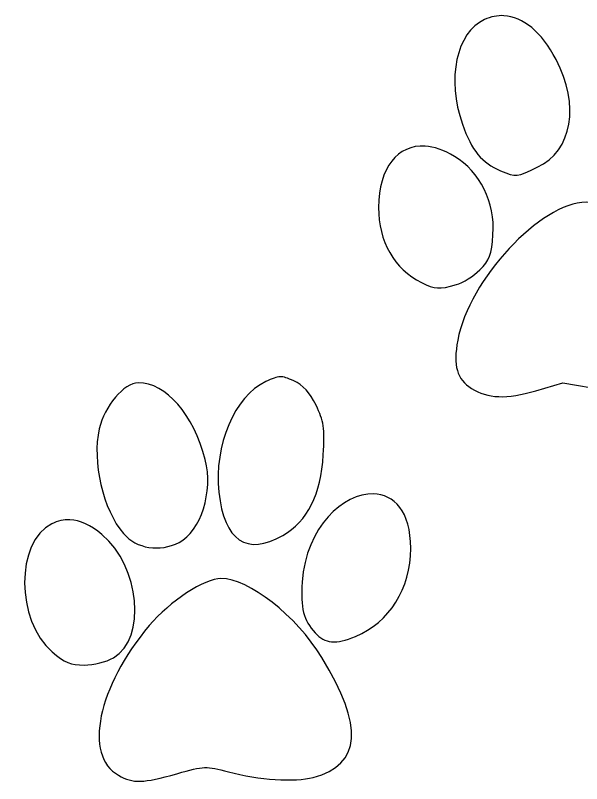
# Model space of a CAD drawing. Header units: centimetres. Extents: x -14.4 to 14.2, y -13.9 to 11.8.
# Drawn here: x -14.39 to -4.67, y -3.25 to 9.95 of the extents above; entities that cross this region are included whole.
import ezdxf

# ---------------------------------------------------------------- set-up
doc = ezdxf.new("R2010")
doc.units = ezdxf.units.CM
doc.header["$MEASUREMENT"] = 0
doc.layers.add('Layer 1', color=7, linetype='Continuous')

msp = doc.modelspace()

# ---------------------------------------------------------------- linework, layer by layer
at = {"layer": 'Layer 1'}
for points, knots in [([(-6.00567, 9.94237), (-5.67617, 9.92564), (-5.35904, 9.66354), (-5.11016, 9.19102), (-5.11016, 9.19102), (-4.69553, 8.4038), (-4.82986, 7.62856), (-5.43195, 7.3389), (-5.43195, 7.3389), (-5.78782, 7.16769), (-5.78247, 7.16636), (-6.06283, 7.28033), (-6.06283, 7.28033), (-6.38031, 7.40939), (-6.55775, 7.62641), (-6.71699, 8.08016), (-6.71699, 8.08016), (-6.98984, 8.85762), (-6.82107, 9.65705), (-6.33804, 9.87573), (-6.33804, 9.87573), (-6.22788, 9.9256), (-6.1155, 9.94796), (-6.00567, 9.94238), (-6.00567, 9.94238), (-6.00567, 9.94238), (-6.00567, 9.94237), (-6.00567, 9.94237)], [0, 0, 0, 0, 0.125, 0.125, 0.125, 0.125, 0.25, 0.25, 0.25, 0.25, 0.375, 0.375, 0.375, 0.375, 0.5, 0.5, 0.5, 0.5, 0.625, 0.625, 0.625, 0.625, 0.75, 0.75, 0.75, 0.75, 1, 1, 1, 1]), ([(-7.35846, 7.70245), (-7.20317, 7.69283), (-7.03338, 7.63491), (-6.85461, 7.52673), (-6.85461, 7.52673), (-6.4126, 7.25927), (-6.15482, 6.7383), (-6.19198, 6.18157), (-6.19198, 6.18157), (-6.21497, 5.83712), (-6.25212, 5.74133), (-6.4185, 5.57564), (-6.4185, 5.57564), (-6.52716, 5.46744), (-6.70756, 5.35457), (-6.82074, 5.32317), (-6.82074, 5.32317), (-7.12161, 5.23969), (-7.1806, 5.24198), (-7.41986, 5.35953), (-7.41986, 5.35953), (-7.88507, 5.58808), (-8.16008, 6.07061), (-8.15659, 6.64814), (-8.15659, 6.64814), (-8.15242, 7.33743), (-7.82433, 7.73131), (-7.35847, 7.70246), (-7.35847, 7.70246), (-7.35847, 7.70246), (-7.35846, 7.70245), (-7.35846, 7.70245)], [0, 0, 0, 0, 0.11111111, 0.11111111, 0.11111111, 0.11111111, 0.22222222, 0.22222222, 0.22222222, 0.22222222, 0.33333333, 0.33333333, 0.33333333, 0.33333333, 0.44444444, 0.44444444, 0.44444444, 0.44444444, 0.55555556, 0.55555556, 0.55555556, 0.55555556, 0.66666667, 0.66666667, 0.66666667, 0.66666667, 0.77777778, 0.77777778, 0.77777778, 0.77777778, 1, 1, 1, 1]), ([(-4.59361, 6.73902), (-4.48555, 6.7398), (-4.23162, 6.66106), (-4.02836, 6.5633), (-4.02836, 6.5633), (-3.00876, 6.07294), (-1.93037, 4.32795), (-2.33685, 3.82652), (-2.33685, 3.82652), (-2.46216, 3.67193), (-2.77039, 3.49805), (-3.0143, 3.44277), (-3.0143, 3.44277), (-3.35505, 3.36553), (-3.46246, 3.37089), (-4.25277, 3.50942), (-4.25277, 3.50942), (-4.25277, 3.50942), (-4.99373, 3.63868), (-4.99373, 3.63868), (-4.99373, 3.63868), (-4.99373, 3.63868), (-5.45736, 3.50134), (-5.45736, 3.50134), (-5.45736, 3.50134), (-5.95857, 3.35335), (-6.28085, 3.3657), (-6.56245, 3.54174), (-6.56245, 3.54174), (-6.81188, 3.69766), (-6.87845, 3.92907), (-6.79744, 4.36782), (-6.79744, 4.36782), (-6.60498, 5.41021), (-5.37449, 6.73338), (-4.5936, 6.73902), (-4.5936, 6.73902), (-4.5936, 6.73902), (-4.59361, 6.73902), (-4.59361, 6.73902)], [0, 0, 0, 0, 0.09090909, 0.09090909, 0.09090909, 0.09090909, 0.18181818, 0.18181818, 0.18181818, 0.18181818, 0.27272727, 0.27272727, 0.27272727, 0.27272727, 0.36363636, 0.36363636, 0.36363636, 0.36363636, 0.45454545, 0.45454545, 0.45454545, 0.45454545, 0.54545455, 0.54545455, 0.54545455, 0.54545455, 0.63636364, 0.63636364, 0.63636364, 0.63636364, 0.72727273, 0.72727273, 0.72727273, 0.72727273, 0.81818182, 0.81818182, 0.81818182, 0.81818182, 1, 1, 1, 1]), ([(-9.84598, 3.7417), (-9.78172, 3.74349), (-9.7199, 3.71936), (-9.61311, 3.67101), (-9.61311, 3.67101), (-9.45206, 3.5981), (-9.33843, 3.47393), (-9.22993, 3.25292), (-9.22993, 3.25292), (-9.09714, 2.98244), (-9.07951, 2.86227), (-9.10502, 2.39856), (-9.10502, 2.39856), (-9.14215, 1.72356), (-9.37456, 1.26003), (-9.79941, 1.01704), (-9.79941, 1.01704), (-10.41973, 0.66225), (-10.80648, 0.92358), (-10.89815, 1.76031), (-10.89815, 1.76031), (-10.98552, 2.55783), (-10.6236, 3.41179), (-10.09368, 3.65889), (-10.09368, 3.65889), (-9.97658, 3.71349), (-9.91024, 3.73991), (-9.84599, 3.7417), (-9.84599, 3.7417), (-9.84599, 3.7417), (-9.84598, 3.7417), (-9.84598, 3.7417)], [0, 0, 0, 0, 0.11111111, 0.11111111, 0.11111111, 0.11111111, 0.22222222, 0.22222222, 0.22222222, 0.22222222, 0.33333333, 0.33333333, 0.33333333, 0.33333333, 0.44444444, 0.44444444, 0.44444444, 0.44444444, 0.55555556, 0.55555556, 0.55555556, 0.55555556, 0.66666667, 0.66666667, 0.66666667, 0.66666667, 0.77777778, 0.77777778, 0.77777778, 0.77777778, 1, 1, 1, 1]), ([(-12.28269, 3.63869), (-11.80442, 3.63869), (-11.33051, 3.09496), (-11.13102, 2.31777), (-11.13102, 2.31777), (-10.99088, 1.77181), (-11.20681, 1.09004), (-11.58195, 0.89586), (-11.58195, 0.89586), (-11.91114, 0.72547), (-12.31146, 0.78904), (-12.53462, 1.04734), (-12.53462, 1.04734), (-12.88555, 1.45354), (-13.07838, 2.28532), (-12.95168, 2.84897), (-12.95168, 2.84897), (-12.86465, 3.23614), (-12.52346, 3.6387), (-12.2827, 3.6387), (-12.2827, 3.6387), (-12.2827, 3.6387), (-12.28269, 3.63869), (-12.28269, 3.63869)], [0, 0, 0, 0, 0.14285714, 0.14285714, 0.14285714, 0.14285714, 0.28571429, 0.28571429, 0.28571429, 0.28571429, 0.42857143, 0.42857143, 0.42857143, 0.42857143, 0.57142857, 0.57142857, 0.57142857, 0.57142857, 0.71428571, 0.71428571, 0.71428571, 0.71428571, 1, 1, 1, 1]), ([(-8.24338, 1.73001), (-7.89173, 1.71956), (-7.60342, 1.43229), (-7.60403, 0.79486), (-7.60403, 0.79486), (-7.6047, 0.10807), (-7.97085, -0.47847), (-8.55035, -0.71794), (-8.55035, -0.71794), (-8.89297, -0.85953), (-9.07248, -0.84374), (-9.24474, -0.65533), (-9.24474, -0.65533), (-9.44564, -0.43559), (-9.49714, -0.23613), (-9.46703, 0.21519), (-9.46703, 0.21519), (-9.40357, 1.16622), (-8.75733, 1.74529), (-8.24338, 1.73001)], [0, 0, 0, 0, 0.16666667, 0.16666667, 0.16666667, 0.16666667, 0.33333333, 0.33333333, 0.33333333, 0.33333333, 0.5, 0.5, 0.5, 0.5, 0.66666667, 0.66666667, 0.66666667, 0.66666667, 1, 1, 1, 1]), ([(-13.45553, 1.28566), (-13.28052, 1.27911), (-13.10093, 1.19521), (-12.9051, 1.03117), (-12.9051, 1.03117), (-12.24864, 0.48128), (-12.13345, -0.75117), (-12.70822, -1.08554), (-12.70822, -1.08554), (-12.82805, -1.15525), (-13.04469, -1.20862), (-13.20784, -1.20875), (-13.20784, -1.20875), (-13.44165, -1.20894), (-13.54522, -1.16819), (-13.75827, -0.98456), (-13.75827, -0.98456), (-14.3862, -0.44333), (-14.39097, 0.90699), (-13.76674, 1.21496), (-13.76674, 1.21496), (-13.66263, 1.26632), (-13.56054, 1.28958), (-13.45554, 1.28565), (-13.45554, 1.28565), (-13.45554, 1.28565), (-13.45553, 1.28566), (-13.45553, 1.28566)], [0, 0, 0, 0, 0.125, 0.125, 0.125, 0.125, 0.25, 0.25, 0.25, 0.25, 0.375, 0.375, 0.375, 0.375, 0.5, 0.5, 0.5, 0.5, 0.625, 0.625, 0.625, 0.625, 0.75, 0.75, 0.75, 0.75, 1, 1, 1, 1]), ([(-10.86215, 0.2778), (-10.38511, 0.2778), (-9.56939, -0.36135), (-9.13041, -1.07948), (-9.13041, -1.07948), (-8.40502, -2.26616), (-8.4521, -2.91784), (-9.2786, -3.13964), (-9.2786, -3.13964), (-9.59219, -3.22379), (-10.21256, -3.18258), (-10.73512, -3.04269), (-10.73512, -3.04269), (-11.11377, -2.94133), (-11.14759, -2.94201), (-11.61792, -3.07501), (-11.61792, -3.07501), (-12.20795, -3.24185), (-12.36619, -3.24592), (-12.61928, -3.10329), (-12.61928, -3.10329), (-13.22366, -2.76268), (-12.98183, -1.58189), (-12.09214, -0.53011), (-12.09214, -0.53011), (-11.74296, -0.11731), (-11.14158, 0.2778), (-10.86214, 0.2778), (-10.86214, 0.2778), (-10.86214, 0.2778), (-10.86215, 0.2778), (-10.86215, 0.2778)], [0, 0, 0, 0, 0.11111111, 0.11111111, 0.11111111, 0.11111111, 0.22222222, 0.22222222, 0.22222222, 0.22222222, 0.33333333, 0.33333333, 0.33333333, 0.33333333, 0.44444444, 0.44444444, 0.44444444, 0.44444444, 0.55555556, 0.55555556, 0.55555556, 0.55555556, 0.66666667, 0.66666667, 0.66666667, 0.66666667, 0.77777778, 0.77777778, 0.77777778, 0.77777778, 1, 1, 1, 1])]:
    msp.add_open_spline(points, degree=3, knots=knots, dxfattribs=at)

doc.saveas('drawing.dxf')
